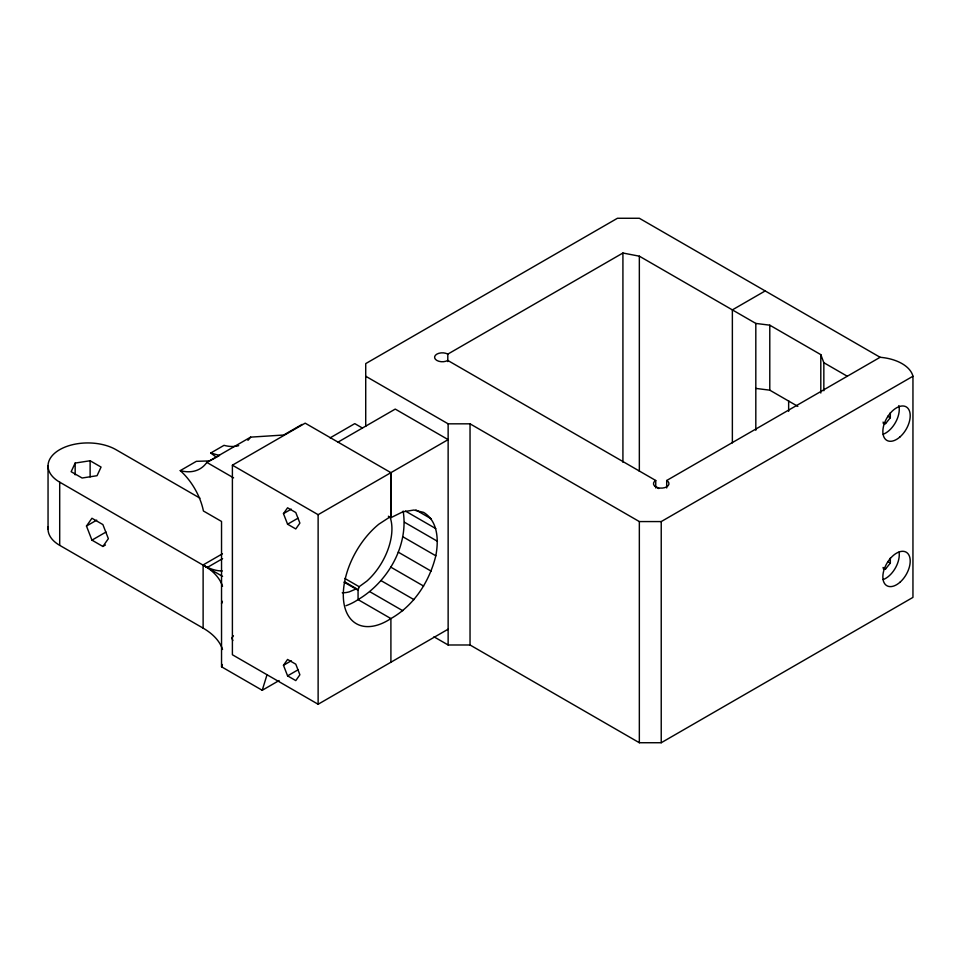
<?xml version="1.0" encoding="UTF-8"?>
<svg xmlns="http://www.w3.org/2000/svg" width="961" height="961" viewBox="0 0 961 961"><rect width="100%" height="100%" fill="white"/><g stroke="black" fill="none" stroke-linecap="round" stroke-linejoin="round"><path stroke-width="1.44" d="M448.138 629.191L318.127 704.245L232.394 654.753L232.394 465.184L305.178 423.164L390.911 472.668L390.899 516.321L378.814 524.213A62.777 36.242 -60 0 0 343.714 601.694A62.777 36.242 -60 0 0 390.899 618.572C414.143 605.454 429.543 581.333 435.813 555.794C438.684 540.719 438.312 521.318 423.621 512.393L413.927 510.039L402.755 511.853L390.911 517.679L388.376 516.225M345.972 605.694A62.777 36.242 -60 0 0 358.069 599.616C387.739 582.042 408.749 545.896 403.152 511.06M214.351 458.421L209.438 460.92L196.356 461.328L180.26 470.626A46.536 26.872 60 0 1 203.42 510.988L221.535 521.451L221.535 666.79L262.233 690.286L267.038 674.67M389.89 516.682A47.882 27.653 -60 0 1 366.838 581.117L359.162 586.715L358.069 590.234L358.069 599.616L390.899 618.572L390.911 662.225M75.162 463.07L71.15 471.695L82.105 478.013L97.049 475.707L101.061 467.07L90.118 460.751L75.162 463.07L75.162 474.83M86.478 526.039L91.944 518.255L102.887 524.574L108.365 538.677L102.887 546.461L91.944 540.142L86.478 526.039L96.701 520.141M283.471 513.63L287.579 507.792L295.784 512.537L299.892 523.108L295.784 528.946L287.579 524.213L283.471 513.63L291.267 509.126M233.427 635.762L231.853 637.984L232.85 640.555M283.471 665.288L287.579 659.45L295.784 664.183L299.892 674.766L295.784 680.604L287.579 675.859L283.471 665.288L291.267 660.784M883.219 423.417L885.586 423.633L890.33 417.735L890.33 412.677M883.219 568.756L885.586 568.96L890.33 563.074L890.33 558.017M215.937 456.883L210.747 453.015L224.033 445.339A61.912 35.749 60 0 0 238.7 445.664M180.26 470.626A61.912 35.749 60 0 0 206.843 462.409L250.617 437.135L283.687 435.021L302.066 424.414M215.384 457.82L219.48 455.454L210.747 453.015M91.944 540.142L106.01 532.034M102.887 546.461L105.446 544.995M655.75 487.972L655.75 480.5L447.802 360.447A7.736 4.469 0 0 1 436.859 360.447A7.736 4.469 0 0 1 436.859 354.128A7.736 4.469 0 0 1 447.802 354.128L622.92 253.019L639.341 256.179L755.814 323.425L769.785 325.178L820.802 354.633L823.841 362.705L823.841 390.767M330.103 437.88L354.777 423.633L362.369 428.005M338.008 442.132L395.247 409.086L448.138 439.621L318.127 514.688L232.394 465.184M222.568 576.396L202.927 565.056L222.447 553.788M199.948 498.146L115.969 449.664A39.785 22.968 0 0 0 59.702 449.664A39.785 22.968 0 0 0 59.702 482.158L207.204 567.519L222.604 558.629M287.579 524.213L297.97 518.207M765.196 290.931L732.366 309.886L732.366 442.889M262.233 690.286L279.098 680.544M287.579 675.859L297.97 669.865M666.694 487.972L666.694 480.5L880.12 357.288A38.692 22.343 0 0 1 912.95 376.244L912.95 597.394L661.228 742.733L639.341 742.733L470.037 644.987L448.138 644.987L433.976 636.807M365.721 376.244L448.138 423.825L470.037 423.825L639.341 521.571L661.228 521.571L912.95 376.244M344.026 582.138L358.069 590.234L356.591 588.745L349.203 591.88A48.434 27.965 -60 0 1 342.248 592.769M755.814 388.412L769.785 390.166L797.846 406.371M880.12 357.288L639.341 218.267L617.442 218.267L365.721 363.606L365.721 426.36M823.841 362.705L847.278 376.244M887.748 416.245L890.33 417.735M883.015 422.143L885.586 423.633M887.748 561.584L890.33 563.074M883.015 567.483L885.586 568.96M654.837 486.29L658.717 488.536M415.933 509.991L431.093 518.748M405.506 511.108L435.813 528.61M404.593 522.316L437.423 541.271M402.971 536.839L435.813 555.794M398.262 552.155L431.093 571.11M390.779 567.122L423.621 586.078M206.843 462.409L233.595 477.869M381.097 580.66L413.927 599.616M369.925 591.76L402.755 610.715M344.867 578.462L359.162 586.715M345.107 582.102L356.591 588.745M48.266 526.7A39.785 22.968 0 0 0 59.702 545.343L203.119 628.134A70.249 40.554 0 0 1 222.52 649.456M820.802 354.633L820.802 393.037M788.645 400.845L788.645 411.32M769.785 325.178L769.785 390.166M755.814 323.425L755.814 430.276M661.228 521.571L661.228 742.733M639.341 256.179L639.341 471.37M639.341 521.571L639.341 742.733M622.92 253.019L622.92 462.229M470.037 423.825L470.037 644.987M448.138 423.825L448.138 644.987M447.802 354.128L447.802 361.6M390.911 472.668L390.911 517.679M318.127 514.688L318.127 704.245M203.119 564.948L203.119 628.134M90.118 460.751L90.118 476.92M59.702 482.158L59.702 545.343M48.05 465.905L48.05 529.103M666.694 480.5A7.736 4.469 0 0 1 666.694 486.819A7.736 4.469 0 0 1 655.75 486.819A7.736 4.469 0 0 1 655.75 480.5M898.799 405.59A19.352 11.172 -60 0 1 883.207 434.24M899.064 552.119A19.352 11.172 -60 0 1 883.207 579.579M250.617 437.135A61.912 35.749 60 0 1 247.926 440.33M222.411 664.507A70.249 40.554 0 0 1 221.535 666.79M222.411 601.322A70.249 40.554 0 0 1 221.535 603.592M207.204 567.519A70.249 40.554 0 0 1 222.52 586.27M222.255 570.978A61.444 35.473 60 0 1 202.927 565.056M900.073 436.847A19.352 11.172 -60 0 0 906.211 406.875A19.352 11.172 -60 0 0 883.315 427.177A19.352 11.172 -60 0 0 900.073 436.847M900.073 582.174A19.352 11.172 -60 0 0 906.211 552.203A19.352 11.172 -60 0 0 883.315 572.504A19.352 11.172 -60 0 0 900.073 582.174"/></g></svg>
